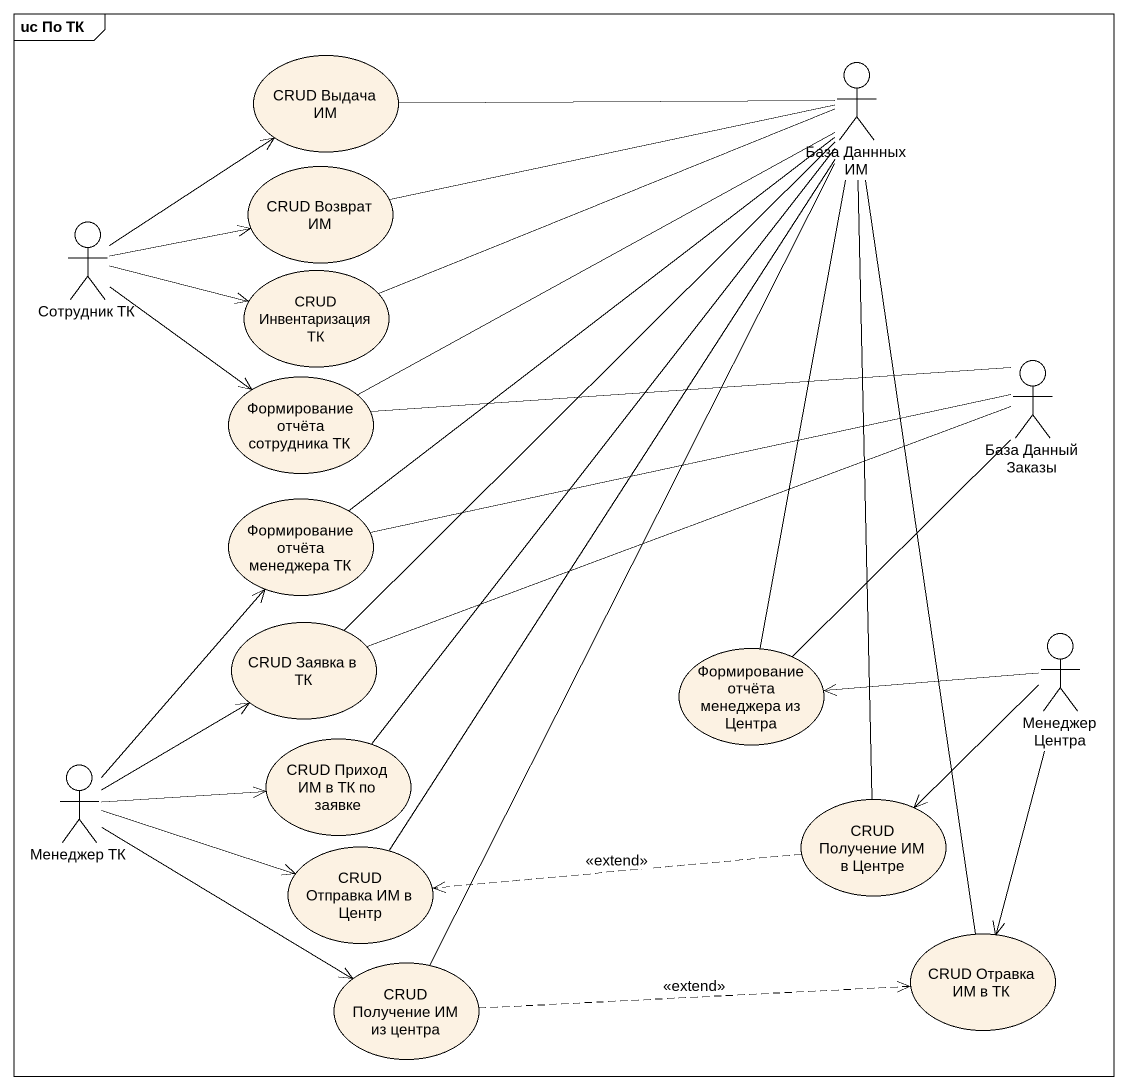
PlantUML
@startuml
mainframe uc По ТК
usecase "CRUD Выдача ИМ" as CRUD_Выдача_ИМ
actor "База Даннных ИМ" as База_Даннных_ИМ
usecase "CRUD Возврат ИМ" as CRUD_Возврат_ИМ
actor "Сотрудник ТК" as Сотрудник_ТК
usecase "CRUD Инвентаризация ТК" as CRUD_Инвентаризация_ТК
usecase "Формирование отчёта сотрудника ТК" as Формирование_отчёта
actor "База Данный Заказы" as База_Данный_Заказы
usecase "Формирование отчёта менеджера ТК" as Формирование_отчёта_2
usecase "CRUD Заявка в ТК" as CRUD_Заявка_в_ТК
usecase "Формирование отчёта менеджера из Центра" as Формирование_отчёта_3
actor "Менеджер Центра" as Менеджер_Центра
usecase "CRUD Приход ИМ в ТК по заявке" as CRUD_Приход_ИМ_в_ТК_по
actor "Менеджер ТК" as Менеджер_ТК
usecase "CRUD Получение ИМ в Центре" as CRUD_Получение_ИМ_в_Центре
usecase "CRUD Отправка ИМ в Центр" as CRUD_Отправка_ИМ_в_Центр
usecase "CRUD Отравка ИМ в ТК" as CRUD_Отравка_ИМ_в_ТК
usecase "CRUD Получение ИМ из центра" as CRUD_Получение_ИМ_из_центра
База_Даннных_ИМ -left- CRUD_Выдача_ИМ
База_Даннных_ИМ -left- CRUD_Возврат_ИМ
База_Даннных_ИМ -left- CRUD_Инвентаризация_ТК
База_Даннных_ИМ -- CRUD_Заявка_в_ТК
База_Даннных_ИМ -- CRUD_Приход_ИМ_в_ТК_по
База_Даннных_ИМ -- CRUD_Отправка_ИМ_в_Центр
Сотрудник_ТК -up-> CRUD_Выдача_ИМ
Сотрудник_ТК -right-> CRUD_Возврат_ИМ
Сотрудник_ТК -right-> CRUD_Инвентаризация_ТК
Сотрудник_ТК --> Формирование_отчёта
Формирование_отчёта -right- База_Даннных_ИМ
База_Данный_Заказы -left- Формирование_отчёта
База_Данный_Заказы -left- CRUD_Заявка_в_ТК
Формирование_отчёта_2 -up- База_Даннных_ИМ
Формирование_отчёта_2 -right- База_Данный_Заказы
Формирование_отчёта_3 -up- База_Даннных_ИМ
Формирование_отчёта_3 -up- База_Данный_Заказы
Менеджер_Центра -left-> Формирование_отчёта_3
Менеджер_Центра --> CRUD_Получение_ИМ_в_Центре
Менеджер_Центра --> CRUD_Отравка_ИМ_в_ТК
Менеджер_ТК -up-> Формирование_отчёта_2
Менеджер_ТК -up-> CRUD_Заявка_в_ТК
Менеджер_ТК -right-> CRUD_Приход_ИМ_в_ТК_по
Менеджер_ТК -right-> CRUD_Отправка_ИМ_в_Центр
Менеджер_ТК -right-> CRUD_Получение_ИМ_из_центра
CRUD_Получение_ИМ_в_Центре -up- База_Даннных_ИМ
CRUD_Получение_ИМ_в_Центре .left.> CRUD_Отправка_ИМ_в_Центр : <<extend>>
CRUD_Отравка_ИМ_в_ТК -up- База_Даннных_ИМ
CRUD_Получение_ИМ_из_центра -up- База_Даннных_ИМ
CRUD_Получение_ИМ_из_центра .right.> CRUD_Отравка_ИМ_в_ТК : <<extend>>
@enduml
